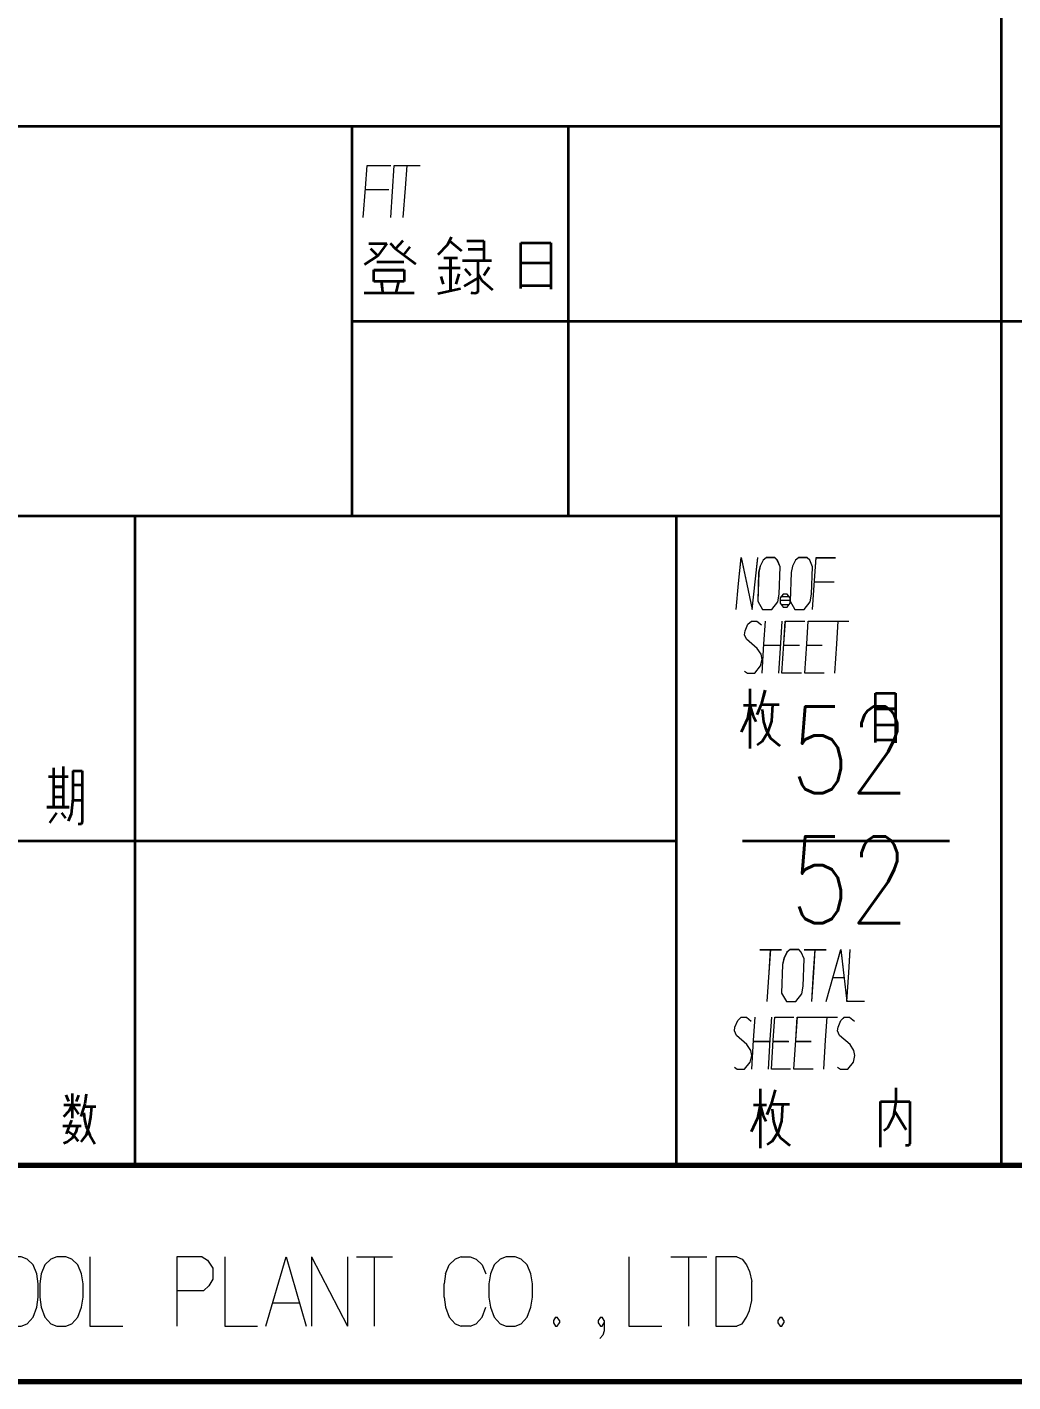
# Model space of a CAD drawing. Header units: millimetres. Extents: x 1333 to 104182, y -62616 to -5704.
# Drawn here: x 51334.1 to 51379.6, y -62616.3 to -62553.7 of the extents above; entities that cross this region are included whole.
import ezdxf
from ezdxf.enums import TextEntityAlignment as Align

# ---------------------------------------------------------------- set-up
doc = ezdxf.new("R2010")
doc.units = ezdxf.units.MM
doc.header["$LTSCALE"] = 0.5
for name, color, linetype in [('08', 1, 'Continuous'), ('11', 3, 'Continuous'), ('SHM_LABEL', 40, 'Continuous')]:
    doc.layers.add(name, color=color, linetype=linetype)
doc.styles.add('KAI', font='simplex.shx', dxfattribs={"width": 0.8, "bigfont": 'extfont.shx'})

# ---------------------------------------------------------------- blocks, each defined once
blk = doc.blocks.new('A$C32A078D3')
at = {"color": 7, "lineweight": 13}
for points in [[(-70.689, 5.774), (-70.965, 5.67), (-71.242, 5.412), (-71.415, 4.999), (-71.484, 4.535), (-71.484, 3.916), (-71.415, 3.451), (-71.242, 2.986), (-70.965, 2.677), (-70.689, 2.574), (-70.274, 2.574), (-69.997, 2.677), (-69.72, 2.986), (-69.548, 3.451), (-69.478, 3.916), (-69.478, 4.535), (-69.548, 4.999), (-69.72, 5.412), (-69.997, 5.67), (-70.274, 5.774)], [(-68.614, 5.774), (-68.891, 5.67), (-69.167, 5.412), (-69.34, 4.999), (-69.409, 4.535), (-69.409, 3.916), (-69.34, 3.451), (-69.167, 2.986), (-68.891, 2.677), (-68.614, 2.574), (-68.199, 2.574), (-67.922, 2.677), (-67.646, 2.986), (-67.473, 3.451), (-67.404, 3.916), (-67.404, 4.535), (-67.473, 4.999), (-67.646, 5.412), (-67.922, 5.67), (-68.199, 5.774)], [(-47.865, 5.774), (-48.142, 5.67), (-48.419, 5.412), (-48.592, 4.999), (-48.661, 4.535), (-48.661, 3.916), (-48.592, 3.451), (-48.419, 2.986), (-48.142, 2.677), (-47.865, 2.574), (-47.451, 2.574), (-47.174, 2.677), (-46.897, 2.986), (-46.724, 3.451), (-46.655, 3.916), (-46.655, 4.535), (-46.724, 4.999), (-46.897, 5.412), (-47.174, 5.67), (-47.451, 5.774)]]:
    blk.add_lwpolyline(points, close=True, dxfattribs=at)
for points in [[(-67.092, 5.774), (-67.092, 2.574), (-65.571, 2.574)], [(-61.905, 5.774), (-63.081, 5.774)], [(-63.081, 5.774), (-63.081, 2.574)], [(-61.905, 5.774), (-61.663, 5.619), (-61.421, 5.257), (-61.421, 4.741), (-61.594, 4.432), (-61.836, 4.225)], [(-60.868, 5.774), (-60.868, 2.574), (-59.346, 2.574)], [(-58.966, 2.574), (-58.032, 5.774), (-57.099, 2.574)], [(-56.856, 5.774), (-56.856, 2.574)], [(-56.856, 5.774), (-55.197, 2.574)], [(-55.197, 5.774), (-55.197, 2.574)], [(-54.782, 5.774), (-53.122, 5.774)], [(-53.952, 2.574), (-53.952, 5.774)], [(-50.494, 5.412), (-50.217, 5.67)], [(-49.94, 5.774), (-50.217, 5.67)], [(-49.94, 5.774), (-49.525, 5.774)], [(-49.525, 5.774), (-49.249, 5.67), (-48.972, 5.412), (-48.799, 4.999)], [(-42.194, 5.774), (-42.194, 2.574), (-40.673, 2.574)], [(-40.258, 5.774), (-38.598, 5.774)], [(-39.428, 2.574), (-39.428, 5.774)], [(-37.215, 5.774), (-38.183, 5.774), (-38.183, 2.574)], [(-37.215, 5.774), (-36.973, 5.67), (-36.765, 5.412), (-36.627, 5.103), (-36.523, 4.638)], [(-50.667, 4.999), (-50.494, 5.412)], [(-50.667, 4.999), (-50.736, 4.535)], [(-50.736, 3.916), (-50.736, 4.535)], [(-36.523, 3.761), (-36.523, 4.638)], [(-63.081, 4.225), (-61.836, 4.225)], [(-50.736, 3.916), (-50.667, 3.451)], [(-37.249, 2.574), (-36.973, 2.677), (-36.765, 2.986), (-36.627, 3.296), (-36.523, 3.761)], [(-58.655, 3.657), (-57.41, 3.657)], [(-50.667, 3.451), (-50.494, 2.986)], [(-49.525, 2.574), (-49.249, 2.677), (-48.972, 2.986), (-48.799, 3.451)], [(-50.494, 2.986), (-50.217, 2.677)], [(-50.217, 2.677), (-49.94, 2.574)], [(-49.525, 2.574), (-49.94, 2.574)], [(-45.583, 2.986), (-45.687, 2.832)], [(-45.687, 2.832), (-45.687, 2.728)], [(-45.687, 2.728), (-45.583, 2.574)], [(-45.583, 2.986), (-45.514, 2.986)], [(-45.583, 2.574), (-45.514, 2.574)], [(-45.41, 2.832), (-45.514, 2.986)], [(-45.514, 2.574), (-45.41, 2.728)], [(-45.41, 2.832), (-45.41, 2.728)], [(-43.508, 2.986), (-43.612, 2.832)], [(-43.612, 2.832), (-43.612, 2.728)], [(-43.612, 2.728), (-43.508, 2.574)], [(-43.508, 2.986), (-43.439, 2.986)], [(-43.508, 2.574), (-43.439, 2.574)], [(-43.335, 2.832), (-43.439, 2.986)], [(-43.439, 2.574), (-43.335, 2.728)], [(-43.335, 2.832), (-43.335, 2.367)], [(-38.183, 2.574), (-37.215, 2.574)], [(-35.209, 2.986), (-35.313, 2.832)], [(-35.313, 2.832), (-35.313, 2.728)], [(-35.313, 2.728), (-35.209, 2.574)], [(-35.209, 2.986), (-35.14, 2.986)], [(-35.209, 2.574), (-35.14, 2.574)], [(-35.036, 2.832), (-35.14, 2.986)], [(-35.14, 2.574), (-35.036, 2.728)], [(-35.036, 2.832), (-35.036, 2.728)], [(-43.335, 2.367), (-43.405, 2.161), (-43.543, 2.006)]]:
    blk.add_lwpolyline(points, dxfattribs=at)
blk = doc.blocks.new('999')
at = {"color": 7, "lineweight": 35}
for p, q in [((75849.98, -11451.12), (75849.98, -11913.12)), ((75849.98, -11769.12), (75474.98, -11769.12)), ((75759.98, -11796.12), (75854.48, -11796.12)), ((75804.98, -11823.12), (75475.51, -11823.12)), ((75729.98, -11913.12), (75729.98, -11823.12)), ((75804.98, -11913.12), (75804.98, -11823.12)), ((75684.98, -11868.12), (75804.98, -11868.12)), ((75894.98, -11913.12), (75114.98, -11913.12))]:
    blk.add_line(p, q, dxfattribs=at)
at = {"color": 7, "lineweight": 35, "ltscale": 0.45}
for p, q in [((75759.98, -11769.12), (75759.98, -11823.12)), ((75789.98, -11769.12), (75789.98, -11823.12))]:
    blk.add_line(p, q, dxfattribs=at)
at = {"color": 7, "lineweight": 35, "ltscale": 0.009849}
blk.add_line((75773.77, -11784.47), (75773.25, -11785.53), dxfattribs=at)
at = {"color": 7, "lineweight": 35, "ltscale": 0.020947}
for p, q in [((75762.33, -11785.36), (75764.84, -11785.36)), ((75816.71, -11849.24), (75819.22, -11849.24)), ((75818.11, -11904.64), (75820.62, -11904.64))]:
    blk.add_line(p, q, dxfattribs=at)
at = {"color": 7, "lineweight": 35, "ltscale": 0.012214}
blk.add_line((75762.58, -11786.03), (75763.61, -11787.06), dxfattribs=at)
at = {"color": 7, "lineweight": 35, "ltscale": 0.017522}
blk.add_line((75764.84, -11785.36), (75763.61, -11787.06), dxfattribs=at)
at = {"color": 7, "lineweight": 35, "ltscale": 0.008882}
blk.add_line((75765.31, -11785.28), (75766.03, -11786.08), dxfattribs=at)
at = {"color": 7, "lineweight": 35, "ltscale": 0.012369}
blk.add_line((75767.04, -11784.99), (75766.03, -11786.08), dxfattribs=at)
at = {"color": 7, "lineweight": 35, "ltscale": 0.029104}
blk.add_line((75766.03, -11786.08), (75768.84, -11788.15), dxfattribs=at)
at = {"color": 7, "lineweight": 35, "ltscale": 0.011868}
blk.add_line((75768.02, -11785.78), (75767.17, -11786.92), dxfattribs=at)
at = {"color": 7, "lineweight": 35, "ltscale": 0.015988}
blk.add_line((75773.25, -11785.53), (75771.89, -11786.89), dxfattribs=at)
at = {"color": 7, "lineweight": 35, "ltscale": 0.018018}
blk.add_line((75773.51, -11784.99), (75775.19, -11786.35), dxfattribs=at)
at = {"color": 7, "lineweight": 35, "ltscale": 0.019714}
blk.add_line((75775.93, -11784.99), (75778.3, -11784.99), dxfattribs=at)
at = {"color": 7, "lineweight": 35, "ltscale": 0.018274}
for p, q in [((75776.11, -11786.12), (75778.3, -11786.12)), ((75721.32, -11862.26), (75721.11, -11864.44))]:
    blk.add_line(p, q, dxfattribs=at)
at = {"color": 7, "lineweight": 35, "ltscale": 0.022021}
blk.add_line((75778.3, -11784.99), (75778.3, -11787.63), dxfattribs=at)
at = {"color": 7, "lineweight": 35, "ltscale": 0.052899}
blk.add_line((75783.4, -11791.58), (75783.4, -11785.23), dxfattribs=at)
at = {"color": 7, "lineweight": 35, "ltscale": 0.034705}
for p, q in [((75783.4, -11785.23), (75787.57, -11785.23)), ((75783.4, -11788), (75787.57, -11788)), ((75783.4, -11791.16), (75787.57, -11791.16))]:
    blk.add_line(p, q, dxfattribs=at)
at = {"color": 7, "lineweight": 35, "ltscale": 0.053516}
blk.add_line((75787.57, -11785.23), (75787.57, -11791.66), dxfattribs=at)
at = {"color": 7, "lineweight": 35, "ltscale": 0.018302}
blk.add_line((75763.61, -11787.06), (75761.76, -11788.25), dxfattribs=at)
at = {"color": 7, "lineweight": 35, "ltscale": 0.031433}
blk.add_line((75763.44, -11787.88), (75767.21, -11787.88), dxfattribs=at)
at = {"color": 7, "lineweight": 35, "ltscale": 0.016016}
blk.add_line((75772.73, -11787.33), (75774.65, -11787.33), dxfattribs=at)
at = {"color": 7, "lineweight": 35, "ltscale": 0.037256}
blk.add_line((75773.64, -11787.33), (75773.64, -11791.81), dxfattribs=at)
at = {"color": 7, "lineweight": 35, "ltscale": 0.033472}
blk.add_line((75775.34, -11787.68), (75779.36, -11787.68), dxfattribs=at)
at = {"color": 7, "lineweight": 35, "ltscale": 0.036639}
blk.add_line((75777.44, -11787.68), (75777.44, -11792.08), dxfattribs=at)
at = {"color": 7, "lineweight": 35, "ltscale": 0.013379}
blk.add_line((75763.05, -11790.62), (75763.05, -11789.01), dxfattribs=at)
at = {"color": 7, "lineweight": 35, "ltscale": 0.03512}
for p, q in [((75763.05, -11789.01), (75767.26, -11789.01)), ((75767.26, -11790.59), (75763.05, -11790.59))]:
    blk.add_line(p, q, dxfattribs=at)
at = {"color": 7, "lineweight": 35, "ltscale": 0.013174}
blk.add_line((75767.26, -11789.01), (75767.26, -11790.59), dxfattribs=at)
at = {"color": 7, "lineweight": 35, "ltscale": 0.024854}
blk.add_line((75772.02, -11788.69), (75775, -11788.69), dxfattribs=at)
at = {"color": 7, "lineweight": 35, "ltscale": 0.009505}
blk.add_line((75772.31, -11789.9), (75772.66, -11790.99), dxfattribs=at)
at = {"color": 7, "lineweight": 35, "ltscale": 0.012185}
blk.add_line((75774.8, -11789.56), (75774.41, -11790.97), dxfattribs=at)
at = {"color": 7, "lineweight": 35, "ltscale": 0.018228}
blk.add_line((75775.54, -11791.24), (75777.44, -11790.15), dxfattribs=at)
at = {"color": 7, "lineweight": 35, "ltscale": 0.009605}
blk.add_line((75775.64, -11788.87), (75776.43, -11789.71), dxfattribs=at)
at = {"color": 7, "lineweight": 35, "ltscale": 0.010128}
blk.add_line((75777.44, -11789.46), (75778.03, -11790.52), dxfattribs=at)
at = {"color": 7, "lineweight": 35, "ltscale": 0.011126}
blk.add_line((75779.04, -11788.64), (75778.3, -11789.76), dxfattribs=at)
at = {"color": 7, "lineweight": 35, "ltscale": 0.057703}
blk.add_line((75761.72, -11792.18), (75768.64, -11792.18), dxfattribs=at)
at = {"color": 7, "lineweight": 35, "ltscale": 0.012615}
blk.add_line((75764.08, -11790.59), (75764.23, -11792.1), dxfattribs=at)
at = {"color": 7, "lineweight": 35, "ltscale": 0.013483}
blk.add_line((75766.45, -11790.59), (75766.1, -11792.18), dxfattribs=at)
at = {"color": 7, "lineweight": 35, "ltscale": 0.026672}
blk.add_line((75771.92, -11792.25), (75775.05, -11791.58), dxfattribs=at)
at = {"color": 7, "lineweight": 35, "ltscale": 0.003221}
blk.add_line((75777.44, -11792.08), (75777.09, -11792.25), dxfattribs=at)
at = {"color": 7, "lineweight": 35, "ltscale": 0.015901}
blk.add_line((75778.03, -11790.52), (75779.48, -11791.76), dxfattribs=at)
at = {"color": 7, "lineweight": 35, "ltscale": 0.004742}
blk.add_line((75777.09, -11792.25), (75776.53, -11792.2), dxfattribs=at)
at = {"color": 7, "lineweight": 35, "ltscale": 0.375}
blk.add_line((75849.98, -11823.12), (75804.98, -11823.12), dxfattribs=at)
at = {"color": 7, "lineweight": 35, "ltscale": 0.068576}
for p, q in [((75815.15, -11847.08), (75815.15, -11855.31)), ((75816.55, -11902.48), (75816.55, -11910.71))]:
    blk.add_line(p, q, dxfattribs=at)
at = {"color": 7, "lineweight": 35, "ltscale": 0.017161}
blk.add_line((75817.24, -11847.25), (75816.71, -11849.24), dxfattribs=at)
at = {"color": 7, "lineweight": 35, "ltscale": 0.023145}
for p, q in [((75832.56, -11847.65), (75835.34, -11847.65)), ((75832.56, -11849.81), (75835.34, -11849.81)), ((75832.56, -11852.07), (75835.34, -11852.07)), ((75832.56, -11854.13), (75835.34, -11854.13))]:
    blk.add_line(p, q, dxfattribs=at)
at = {"color": 7, "lineweight": 35, "ltscale": 0.057181}
blk.add_line((75832.56, -11854.51), (75832.56, -11847.65), dxfattribs=at)
at = {"color": 7, "lineweight": 35, "ltscale": 0.057581}
blk.add_line((75835.34, -11847.65), (75835.34, -11854.56), dxfattribs=at)
at = {"color": 7, "lineweight": 35, "ltscale": 0.014966}
for p, q in [((75814.27, -11849.31), (75816.06, -11849.31)), ((75815.66, -11904.71), (75817.46, -11904.71))]:
    blk.add_line(p, q, dxfattribs=at)
at = {"color": 7, "lineweight": 35, "ltscale": 0.015843}
for p, q in [((75815.15, -11849.31), (75814.82, -11851.18)), ((75816.55, -11904.71), (75816.21, -11906.58))]:
    blk.add_line(p, q, dxfattribs=at)
at = {"color": 7, "lineweight": 35, "ltscale": 0.013344}
blk.add_line((75815.15, -11849.31), (75815.61, -11850.84), dxfattribs=at)
at = {"color": 7, "lineweight": 35, "ltscale": 0.012994}
blk.add_line((75816.71, -11849.24), (75816.11, -11850.68), dxfattribs=at)
at = {"color": 7, "lineweight": 35, "ltscale": 0.014287}
blk.add_line((75816.83, -11849.93), (75817.02, -11851.64), dxfattribs=at)
at = {"color": 7, "lineweight": 35, "ltscale": 0.019431}
for p, q in [((75818.27, -11849.24), (75818.12, -11851.56)), ((75819.66, -11904.64), (75819.52, -11906.97))]:
    blk.add_line(p, q, dxfattribs=at)
at = {"color": 7, "lineweight": 35, "ltscale": 0.017255}
for p, q in [((75814.82, -11851.18), (75813.93, -11853.05)), ((75816.21, -11906.58), (75815.33, -11908.46))]:
    blk.add_line(p, q, dxfattribs=at)
at = {"color": 7, "lineweight": 35, "ltscale": 0.006882}
blk.add_line((75815.61, -11850.84), (75815.97, -11851.59), dxfattribs=at)
at = {"color": 7, "lineweight": 35, "ltscale": 0.010301}
blk.add_line((75817.02, -11851.64), (75817.4, -11852.81), dxfattribs=at)
at = {"color": 7, "lineweight": 35, "ltscale": 0.01408}
for p, q in [((75818.12, -11851.56), (75817.6, -11853.17)), ((75819.52, -11906.97), (75819, -11908.58))]:
    blk.add_line(p, q, dxfattribs=at)
at = {"color": 7, "lineweight": 35, "ltscale": 0.01189}
for p, q in [((75817.6, -11853.17), (75816.83, -11854.37)), ((75819, -11908.58), (75818.23, -11909.78))]:
    blk.add_line(p, q, dxfattribs=at)
at = {"color": 7, "lineweight": 35, "ltscale": 0.010289}
for p, q in [((75817.4, -11852.81), (75818, -11853.89)), ((75818.8, -11908.22), (75819.4, -11909.3))]:
    blk.add_line(p, q, dxfattribs=at)
at = {"color": 7, "lineweight": 35, "ltscale": 0.013902}
for p, q in [((75818, -11853.89), (75819.3, -11854.95)), ((75819.4, -11909.3), (75820.69, -11910.35))]:
    blk.add_line(p, q, dxfattribs=at)
at = {"color": 7, "lineweight": 35, "ltscale": 0.006873}
for p, q in [((75816.83, -11854.37), (75816.16, -11854.85)), ((75818.23, -11909.78), (75817.56, -11910.26))]:
    blk.add_line(p, q, dxfattribs=at)
at = {"color": 7, "lineweight": 35, "ltscale": 0.046893}
blk.add_line((75719.98, -11857.81), (75719.98, -11863.44), dxfattribs=at)
at = {"color": 7, "lineweight": 35, "ltscale": 0.022729}
blk.add_line((75717.98, -11859.23), (75720.7, -11859.23), dxfattribs=at)
at = {"color": 7, "lineweight": 35, "ltscale": 0.045142}
blk.add_line((75718.65, -11857.99), (75718.65, -11863.41), dxfattribs=at)
at = {"color": 7, "lineweight": 35, "ltscale": 0.011035}
for p, q in [((75721.32, -11858.44), (75722.64, -11858.44)), ((75721.32, -11860.38), (75722.64, -11860.38))]:
    blk.add_line(p, q, dxfattribs=at)
at = {"color": 7, "lineweight": 35, "ltscale": 0.031802}
blk.add_line((75721.32, -11858.44), (75721.32, -11862.26), dxfattribs=at)
at = {"color": 7, "lineweight": 35, "ltscale": 0.058078}
blk.add_line((75722.64, -11858.44), (75722.64, -11865.41), dxfattribs=at)
at = {"color": 7, "lineweight": 35, "ltscale": 0.011023}
for p, q in [((75718.65, -11860.62), (75719.98, -11860.62)), ((75718.65, -11862.02), (75719.98, -11862.02))]:
    blk.add_line(p, q, dxfattribs=at)
at = {"color": 7, "lineweight": 35, "ltscale": 0.025818}
blk.add_line((75717.75, -11863.44), (75720.85, -11863.44), dxfattribs=at)
at = {"color": 7, "lineweight": 35, "ltscale": 0.011206}
blk.add_line((75721.29, -11862.48), (75722.64, -11862.48), dxfattribs=at)
at = {"color": 7, "lineweight": 35, "ltscale": 0.014197}
blk.add_line((75719.07, -11864.23), (75718.09, -11865.62), dxfattribs=at)
at = {"color": 7, "lineweight": 35, "ltscale": 0.007705}
blk.add_line((75719.75, -11864.26), (75720.3, -11865.01), dxfattribs=at)
at = {"color": 7, "lineweight": 35, "ltscale": 0.008758}
blk.add_line((75721.11, -11864.44), (75720.7, -11865.41), dxfattribs=at)
at = {"color": 7, "lineweight": 35, "ltscale": 0.003533}
blk.add_line((75722.64, -11865.41), (75722.53, -11865.82), dxfattribs=at)
at = {"color": 7, "lineweight": 35, "ltscale": 0.003796}
blk.add_line((75722.53, -11865.82), (75722.07, -11865.82), dxfattribs=at)
at = {"color": 7, "lineweight": 35, "ltscale": 0.239099}
blk.add_line((75814.11, -11868.12), (75842.8, -11868.12), dxfattribs=at)
at = {"color": 7, "lineweight": 35, "ltscale": 0.017167}
blk.add_line((75818.63, -11902.65), (75818.11, -11904.64), dxfattribs=at)
at = {"color": 7, "lineweight": 35, "ltscale": 0.016013}
blk.add_line((75835.39, -11902.35), (75835.39, -11904.27), dxfattribs=at)
at = {"color": 7, "lineweight": 35, "ltscale": 0.019482}
blk.add_line((75720.07, -11904.74), (75722.41, -11904.74), dxfattribs=at)
at = {"color": 7, "lineweight": 35, "ltscale": 0.008164}
blk.add_line((75720.35, -11903.33), (75720.74, -11904.23), dxfattribs=at)
at = {"color": 7, "lineweight": 35, "ltscale": 0.008049}
blk.add_line((75721.25, -11904.74), (75720.77, -11905.58), dxfattribs=at)
at = {"color": 7, "lineweight": 35, "ltscale": 0.028311}
blk.add_line((75721.25, -11903.17), (75721.25, -11906.57), dxfattribs=at)
at = {"color": 7, "lineweight": 35, "ltscale": 0.012939}
blk.add_line((75721.25, -11904.74), (75722.12, -11906.03), dxfattribs=at)
at = {"color": 7, "lineweight": 35, "ltscale": 0.0079}
blk.add_line((75722.12, -11903.36), (75721.78, -11904.24), dxfattribs=at)
at = {"color": 7, "lineweight": 35, "ltscale": 0.015129}
blk.add_line((75722.98, -11904.6), (75722.46, -11906.34), dxfattribs=at)
at = {"color": 7, "lineweight": 35, "ltscale": 0.011243}
blk.add_line((75723.18, -11903.26), (75722.98, -11904.6), dxfattribs=at)
at = {"color": 7, "lineweight": 35, "ltscale": 0.013341}
blk.add_line((75816.55, -11904.71), (75817, -11906.25), dxfattribs=at)
at = {"color": 7, "lineweight": 35, "ltscale": 0.012989}
blk.add_line((75818.11, -11904.64), (75817.51, -11906.08), dxfattribs=at)
at = {"color": 7, "lineweight": 35, "ltscale": 0.034058}
blk.add_line((75833.23, -11904.27), (75837.32, -11904.27), dxfattribs=at)
at = {"color": 7, "lineweight": 35, "ltscale": 0.052502}
blk.add_line((75833.23, -11910.57), (75833.23, -11904.27), dxfattribs=at)
at = {"color": 7, "lineweight": 35, "ltscale": 0.017097}
blk.add_line((75835.39, -11904.27), (75835.06, -11906.29), dxfattribs=at)
at = {"color": 7, "lineweight": 35, "ltscale": 0.048779}
blk.add_line((75837.32, -11904.27), (75837.32, -11910.12), dxfattribs=at)
at = {"color": 7, "lineweight": 35, "ltscale": 0.009044}
blk.add_line((75720.77, -11905.58), (75720.03, -11906.37), dxfattribs=at)
at = {"color": 7, "lineweight": 35, "ltscale": 0.007281}
blk.add_line((75722.84, -11905.82), (75722.94, -11906.69), dxfattribs=at)
at = {"color": 7, "lineweight": 35, "ltscale": 0.01366}
blk.add_line((75722.88, -11904.95), (75724.52, -11904.95), dxfattribs=at)
at = {"color": 7, "lineweight": 35, "ltscale": 0.007429}
blk.add_line((75722.94, -11906.69), (75723.14, -11907.56), dxfattribs=at)
at = {"color": 7, "lineweight": 35, "ltscale": 0.009991}
blk.add_line((75723.77, -11906.43), (75723.56, -11907.61), dxfattribs=at)
at = {"color": 7, "lineweight": 35, "ltscale": 0.012385}
blk.add_line((75723.93, -11904.95), (75723.77, -11906.43), dxfattribs=at)
at = {"color": 7, "lineweight": 35, "ltscale": 0.006887}
blk.add_line((75817, -11906.25), (75817.36, -11906.99), dxfattribs=at)
at = {"color": 7, "lineweight": 35, "ltscale": 0.014284}
blk.add_line((75818.23, -11905.34), (75818.42, -11907.04), dxfattribs=at)
at = {"color": 7, "lineweight": 35, "ltscale": 0.015369}
blk.add_line((75835.06, -11906.29), (75834.21, -11907.93), dxfattribs=at)
at = {"color": 7, "lineweight": 35, "ltscale": 0.025794}
blk.add_line((75835.18, -11905.54), (75836.82, -11908.17), dxfattribs=at)
at = {"color": 7, "lineweight": 35, "ltscale": 0.021021}
blk.add_line((75719.95, -11907.62), (75722.47, -11907.62), dxfattribs=at)
at = {"color": 7, "lineweight": 35, "ltscale": 0.017013}
blk.add_line((75721.16, -11906.85), (75720.43, -11908.76), dxfattribs=at)
at = {"color": 7, "lineweight": 35, "ltscale": 0.007352}
blk.add_line((75720.59, -11908.33), (75721.33, -11908.82), dxfattribs=at)
at = {"color": 7, "lineweight": 35, "ltscale": 0.00816}
blk.add_line((75721.75, -11908.49), (75721.27, -11909.35), dxfattribs=at)
at = {"color": 7, "lineweight": 35, "ltscale": 0.007527}
blk.add_line((75721.99, -11907.62), (75721.75, -11908.49), dxfattribs=at)
at = {"color": 7, "lineweight": 35, "ltscale": 0.012408}
blk.add_line((75723.14, -11907.56), (75723.7, -11908.94), dxfattribs=at)
at = {"color": 7, "lineweight": 35, "ltscale": 0.011169}
blk.add_line((75723.56, -11907.61), (75723.18, -11908.9), dxfattribs=at)
at = {"color": 7, "lineweight": 35, "ltscale": 0.010304}
blk.add_line((75818.42, -11907.04), (75818.8, -11908.22), dxfattribs=at)
at = {"color": 7, "lineweight": 35, "ltscale": 0.005232}
blk.add_line((75834.21, -11907.93), (75833.71, -11908.3), dxfattribs=at)
at = {"color": 7, "lineweight": 35, "ltscale": 0.004694}
blk.add_line((75720.58, -11909.86), (75720.06, -11910.06), dxfattribs=at)
at = {"color": 7, "lineweight": 35, "ltscale": 0.007101}
blk.add_line((75721.27, -11909.35), (75720.58, -11909.86), dxfattribs=at)
at = {"color": 7, "lineweight": 35, "ltscale": 0.009949}
blk.add_line((75721.33, -11908.82), (75722.05, -11909.76), dxfattribs=at)
at = {"color": 7, "lineweight": 35, "ltscale": 0.010044}
blk.add_line((75723.18, -11908.9), (75722.46, -11909.86), dxfattribs=at)
at = {"color": 7, "lineweight": 35, "ltscale": 0.011303}
blk.add_line((75723.7, -11908.94), (75724.39, -11910.11), dxfattribs=at)
at = {"color": 7, "lineweight": 35, "ltscale": 0.003748}
blk.add_line((75837.18, -11910.37), (75836.73, -11910.37), dxfattribs=at)
at = {"color": 7, "lineweight": 35, "ltscale": 0.002398}
blk.add_line((75837.32, -11910.12), (75837.18, -11910.37), dxfattribs=at)
at = {"color": 7, "lineweight": 70}
for p, q in [((75894.98, -11913.12), (73476.98, -11913.12)), ((75924.98, -11943.12), (73401.98, -11943.12))]:
    blk.add_line(p, q, dxfattribs=at)
at = {"color": 7, "lineweight": 35, "ltscale": 0.175}
blk.add_line((75849.98, -11913.12), (75870.98, -11913.12), dxfattribs=at)
at = {"color": 7, "lineweight": 13}
for points in [[(75761.57, -11781.72), (75761.89, -11777.67), (75762.14, -11774.52), (75765.38, -11774.52)], [(75765.38, -11781.72), (75765.63, -11778.12), (75765.87, -11774.52)], [(75765.87, -11774.52), (75769.44, -11774.52)], [(75767.09, -11781.72), (75767.41, -11777.67), (75767.66, -11774.52)], [(75761.89, -11777.85), (75765.14, -11777.85)], [(75813.24, -11836.08), (75813.58, -11832.48), (75813.92, -11828.88), (75814.73, -11832.57), (75815.48, -11836.08), (75815.89, -11832.21), (75816.23, -11828.88)], [(75823.84, -11836.08), (75824.11, -11832.03), (75824.31, -11828.88), (75827.03, -11828.88)], [(75824.11, -11832.21), (75826.83, -11832.21)], [(75820.71, -11834.82), (75819.35, -11834.82)], [(75819.49, -11834.28), (75820.58, -11834.28)], [(75819.49, -11835.36), (75820.58, -11835.36)], [(75814.41, -11844.6), (75814.81, -11844.87), (75815.82, -11844.87), (75816.63, -11843.88), (75816.83, -11842.98), (75816.7, -11842.26), (75816.16, -11841.45), (75814.68, -11840.19), (75814.41, -11839.56), (75814.48, -11839.02), (75814.88, -11838.12), (75815.35, -11837.67), (75816.09, -11837.67), (75816.76, -11838.21)], [(75816.83, -11844.87), (75817.1, -11840.82), (75817.3, -11837.67)], [(75819.59, -11837.67), (75819.39, -11840.73), (75819.12, -11844.87)], [(75822.28, -11844.87), (75819.59, -11844.87), (75819.86, -11840.82), (75820.06, -11837.67), (75822.75, -11837.67)], [(75825.44, -11844.87), (75822.75, -11844.87), (75823.02, -11840.82), (75823.22, -11837.67), (75825.91, -11837.67)], [(75825.91, -11837.67), (75828.86, -11837.67)], [(75826.92, -11844.87), (75827.18, -11840.82), (75827.39, -11837.67)], [(75817.1, -11841), (75819.39, -11841)], [(75819.86, -11841), (75822.01, -11841)], [(75823.02, -11841), (75825.17, -11841)], [(75816.52, -11883.21), (75819.53, -11883.21)], [(75817.55, -11890.41), (75817.82, -11886.36), (75818.03, -11883.21)], [(75822.68, -11883.21), (75825.7, -11883.21)], [(75823.71, -11890.41), (75823.98, -11886.36), (75824.19, -11883.21)], [(75825.7, -11890.41), (75826.72, -11886.81), (75827.75, -11883.21), (75828.16, -11886.81), (75828.57, -11890.41)], [(75831.04, -11890.41), (75828.57, -11890.41), (75828.85, -11886.36), (75829.05, -11883.21)], [(75826.66, -11887.08), (75828.16, -11887.08)], [(75813, -11899.52), (75813.4, -11899.79), (75814.4, -11899.79), (75815.2, -11898.8), (75815.4, -11897.9), (75815.26, -11897.18), (75814.73, -11896.37), (75813.27, -11895.11), (75813, -11894.48), (75813.07, -11893.94), (75813.47, -11893.04), (75813.93, -11892.59), (75814.67, -11892.59), (75815.33, -11893.13)], [(75815.4, -11899.79), (75815.66, -11895.74), (75815.86, -11892.59)], [(75818.12, -11892.59), (75817.92, -11895.65), (75817.66, -11899.79)], [(75820.78, -11899.79), (75818.12, -11899.79), (75818.39, -11895.74), (75818.59, -11892.59), (75821.25, -11892.59)], [(75823.91, -11899.79), (75821.25, -11899.79), (75821.52, -11895.74), (75821.72, -11892.59), (75824.38, -11892.59)], [(75824.38, -11892.59), (75827.3, -11892.59)], [(75825.37, -11899.79), (75825.64, -11895.74), (75825.84, -11892.59)], [(75827.3, -11899.52), (75827.7, -11899.79), (75828.7, -11899.79), (75829.5, -11898.8), (75829.7, -11897.9), (75829.56, -11897.18), (75829.03, -11896.37), (75827.57, -11895.11), (75827.3, -11894.48), (75827.37, -11893.94), (75827.77, -11893.04), (75828.23, -11892.59), (75828.97, -11892.59), (75829.63, -11893.13)], [(75815.66, -11895.92), (75817.92, -11895.92)], [(75818.39, -11895.92), (75820.52, -11895.92)], [(75821.52, -11895.92), (75823.64, -11895.92)]]:
    blk.add_lwpolyline(points, dxfattribs=at)
for points in [[(75818.2, -11836.08), (75819.01, -11835), (75819.22, -11833.92), (75819.35, -11830.14), (75818.95, -11829.24), (75818.61, -11828.88), (75817.38, -11828.88), (75816.98, -11829.24), (75816.57, -11830.05), (75816.36, -11830.95), (75816.23, -11834.91), (75816.91, -11836.08)], [(75822.68, -11836.08), (75823.5, -11835), (75823.7, -11833.92), (75823.84, -11830.14), (75823.43, -11829.24), (75823.09, -11828.88), (75821.87, -11828.88), (75821.46, -11829.24), (75821.05, -11830.05), (75820.85, -11830.95), (75820.71, -11834.91), (75821.39, -11836.08)], [(75819.76, -11835.72), (75820.31, -11835.72), (75820.71, -11835.18), (75820.71, -11834.46), (75820.31, -11833.92), (75819.76, -11833.92), (75819.35, -11834.46), (75819.35, -11835.18)], [(75821.52, -11890.41), (75822.34, -11889.33), (75822.55, -11888.25), (75822.68, -11884.47), (75822.27, -11883.57), (75821.93, -11883.21), (75820.7, -11883.21), (75820.29, -11883.57), (75819.87, -11884.38), (75819.67, -11885.28), (75819.53, -11889.24), (75820.22, -11890.41)]]:
    blk.add_lwpolyline(points, close=True, dxfattribs=at)

msp = doc.modelspace()

# ---------------------------------------------------------------- linework, layer by layer
at = {"color": 7, "lineweight": 35}
for p, q in [((51379.067, -62452.279), (51379.067, -62606.279)), ((51349.067, -62567.279), (51380.567, -62567.279)), ((51364.067, -62576.279), (51254.245, -62576.279)), ((51339.067, -62606.279), (51339.067, -62576.279)), ((51364.067, -62606.279), (51364.067, -62576.279)), ((51324.067, -62591.279), (51364.067, -62591.279)), ((51394.067, -62606.279), (51134.067, -62606.279))]:
    msp.add_line(p, q, dxfattribs=at)
at = {"color": 7, "lineweight": 35, "ltscale": 0.45}
for p, q in [((51349.067, -62558.279), (51349.067, -62576.279)), ((51359.067, -62558.279), (51359.067, -62576.279))]:
    msp.add_line(p, q, dxfattribs=at)
at = {"color": 7, "lineweight": 35, "ltscale": 0.020947}
for p, q in [((51349.851, -62563.692), (51350.689, -62563.692)), ((51367.978, -62584.984), (51368.815, -62584.984)), ((51368.443, -62603.453), (51369.281, -62603.453))]:
    msp.add_line(p, q, dxfattribs=at)
at = {"color": 7, "lineweight": 35, "ltscale": 0.017522}
msp.add_line((51350.689, -62563.692), (51350.278, -62564.26), dxfattribs=at)
at = {"color": 7, "lineweight": 35, "ltscale": 0.008882}
msp.add_line((51350.845, -62563.667), (51351.083, -62563.931), dxfattribs=at)
at = {"color": 7, "lineweight": 35, "ltscale": 0.012369}
msp.add_line((51351.42, -62563.568), (51351.083, -62563.931), dxfattribs=at)
at = {"color": 7, "lineweight": 35, "ltscale": 0.009849}
msp.add_line((51353.663, -62563.395), (51353.49, -62563.749), dxfattribs=at)
at = {"color": 7, "lineweight": 35, "ltscale": 0.018018}
msp.add_line((51353.579, -62563.567), (51354.139, -62564.021), dxfattribs=at)
at = {"color": 7, "lineweight": 35, "ltscale": 0.019714}
msp.add_line((51354.386, -62563.568), (51355.174, -62563.568), dxfattribs=at)
at = {"color": 7, "lineweight": 35, "ltscale": 0.022021}
msp.add_line((51355.174, -62563.568), (51355.174, -62564.449), dxfattribs=at)
at = {"color": 7, "lineweight": 35, "ltscale": 0.052899}
msp.add_line((51356.875, -62565.767), (51356.875, -62563.651), dxfattribs=at)
at = {"color": 7, "lineweight": 35, "ltscale": 0.034705}
for p, q in [((51356.875, -62563.651), (51358.263, -62563.651)), ((51356.875, -62564.573), (51358.263, -62564.573)), ((51356.875, -62565.626), (51358.263, -62565.626))]:
    msp.add_line(p, q, dxfattribs=at)
at = {"color": 7, "lineweight": 35, "ltscale": 0.053516}
msp.add_line((51358.263, -62563.651), (51358.263, -62565.791), dxfattribs=at)
at = {"color": 7, "lineweight": 35, "ltscale": 0.018302}
msp.add_line((51350.278, -62564.26), (51349.662, -62564.655), dxfattribs=at)
at = {"color": 7, "lineweight": 35, "ltscale": 0.012214}
msp.add_line((51349.933, -62563.914), (51350.278, -62564.26), dxfattribs=at)
at = {"color": 7, "lineweight": 35, "ltscale": 0.029104}
msp.add_line((51351.083, -62563.931), (51352.02, -62564.622), dxfattribs=at)
at = {"color": 7, "lineweight": 35, "ltscale": 0.011868}
msp.add_line((51351.749, -62563.832), (51351.464, -62564.212), dxfattribs=at)
at = {"color": 7, "lineweight": 35, "ltscale": 0.015988}
msp.add_line((51353.49, -62563.749), (51353.039, -62564.202), dxfattribs=at)
at = {"color": 7, "lineweight": 35, "ltscale": 0.016016}
msp.add_line((51353.318, -62564.35), (51353.958, -62564.35), dxfattribs=at)
at = {"color": 7, "lineweight": 35, "ltscale": 0.037256}
msp.add_line((51353.622, -62564.35), (51353.622, -62565.841), dxfattribs=at)
at = {"color": 7, "lineweight": 35, "ltscale": 0.018274}
for p, q in [((51354.443, -62563.947), (51355.174, -62563.947)), ((51336.179, -62589.325), (51336.11, -62590.053))]:
    msp.add_line(p, q, dxfattribs=at)
at = {"color": 7, "lineweight": 35, "ltscale": 0.013379}
msp.add_line((51350.089, -62565.445), (51350.089, -62564.91), dxfattribs=at)
at = {"color": 7, "lineweight": 35, "ltscale": 0.03512}
for p, q in [((51350.089, -62564.91), (51351.494, -62564.91)), ((51351.494, -62565.437), (51350.089, -62565.437))]:
    msp.add_line(p, q, dxfattribs=at)
at = {"color": 7, "lineweight": 35, "ltscale": 0.031433}
msp.add_line((51350.221, -62564.532), (51351.478, -62564.532), dxfattribs=at)
at = {"color": 7, "lineweight": 35, "ltscale": 0.013174}
msp.add_line((51351.494, -62564.91), (51351.494, -62565.437), dxfattribs=at)
at = {"color": 7, "lineweight": 35, "ltscale": 0.024854}
msp.add_line((51353.08, -62564.803), (51354.074, -62564.803), dxfattribs=at)
at = {"color": 7, "lineweight": 35, "ltscale": 0.033472}
msp.add_line((51354.189, -62564.466), (51355.528, -62564.466), dxfattribs=at)
at = {"color": 7, "lineweight": 35, "ltscale": 0.009605}
msp.add_line((51354.287, -62564.861), (51354.55, -62565.141), dxfattribs=at)
at = {"color": 7, "lineweight": 35, "ltscale": 0.036639}
msp.add_line((51354.887, -62564.466), (51354.887, -62565.931), dxfattribs=at)
at = {"color": 7, "lineweight": 35, "ltscale": 0.011126}
msp.add_line((51355.421, -62564.787), (51355.174, -62565.157), dxfattribs=at)
at = {"color": 7, "lineweight": 35, "ltscale": 0.012615}
msp.add_line((51350.435, -62565.437), (51350.484, -62565.939), dxfattribs=at)
at = {"color": 7, "lineweight": 35, "ltscale": 0.013483}
msp.add_line((51351.223, -62565.437), (51351.108, -62565.964), dxfattribs=at)
at = {"color": 7, "lineweight": 35, "ltscale": 0.009505}
msp.add_line((51353.178, -62565.207), (51353.293, -62565.569), dxfattribs=at)
at = {"color": 7, "lineweight": 35, "ltscale": 0.012185}
msp.add_line((51354.008, -62565.091), (51353.876, -62565.561), dxfattribs=at)
at = {"color": 7, "lineweight": 35, "ltscale": 0.018228}
msp.add_line((51354.254, -62565.651), (51354.887, -62565.289), dxfattribs=at)
at = {"color": 7, "lineweight": 35, "ltscale": 0.010128}
msp.add_line((51354.887, -62565.058), (51355.084, -62565.413), dxfattribs=at)
at = {"color": 7, "lineweight": 35, "ltscale": 0.015901}
msp.add_line((51355.084, -62565.413), (51355.569, -62565.824), dxfattribs=at)
at = {"color": 7, "lineweight": 35, "ltscale": 0.057703}
msp.add_line((51349.646, -62565.964), (51351.954, -62565.964), dxfattribs=at)
at = {"color": 7, "lineweight": 35, "ltscale": 0.026672}
msp.add_line((51353.047, -62565.989), (51354.09, -62565.767), dxfattribs=at)
at = {"color": 7, "lineweight": 35, "ltscale": 0.004742}
msp.add_line((51354.772, -62565.989), (51354.583, -62565.972), dxfattribs=at)
at = {"color": 7, "lineweight": 35, "ltscale": 0.003221}
msp.add_line((51354.887, -62565.931), (51354.772, -62565.989), dxfattribs=at)
at = {"color": 7, "lineweight": 35, "ltscale": 0.375}
msp.add_line((51379.067, -62576.279), (51364.067, -62576.279), dxfattribs=at)
at = {"color": 7, "lineweight": 35, "ltscale": 0.068576}
for p, q in [((51367.459, -62584.265), (51367.459, -62587.008)), ((51367.924, -62602.733), (51367.924, -62605.476))]:
    msp.add_line(p, q, dxfattribs=at)
at = {"color": 7, "lineweight": 35, "ltscale": 0.017161}
msp.add_line((51368.153, -62584.321), (51367.978, -62584.984), dxfattribs=at)
at = {"color": 7, "lineweight": 35, "ltscale": 0.014966}
for p, q in [((51367.164, -62585.008), (51367.762, -62585.008)), ((51367.629, -62603.477), (51368.228, -62603.477))]:
    msp.add_line(p, q, dxfattribs=at)
at = {"color": 7, "lineweight": 35, "ltscale": 0.015843}
for p, q in [((51367.459, -62585.008), (51367.347, -62585.632)), ((51367.924, -62603.477), (51367.813, -62604.1))]:
    msp.add_line(p, q, dxfattribs=at)
at = {"color": 7, "lineweight": 35, "ltscale": 0.013344}
msp.add_line((51367.459, -62585.008), (51367.61, -62585.52), dxfattribs=at)
at = {"color": 7, "lineweight": 35, "ltscale": 0.012994}
msp.add_line((51367.978, -62584.984), (51367.778, -62585.464), dxfattribs=at)
at = {"color": 7, "lineweight": 35, "ltscale": 0.019431}
for p, q in [((51368.496, -62584.984), (51368.448, -62585.76)), ((51368.961, -62603.453), (51368.914, -62604.228))]:
    msp.add_line(p, q, dxfattribs=at)
at = {"color": 7, "lineweight": 35, "ltscale": 0.023145}
for p, q in [((51373.26, -62584.456), (51374.186, -62584.456)), ((51373.26, -62585.176), (51374.186, -62585.176)), ((51373.26, -62585.928), (51374.186, -62585.928)), ((51373.26, -62586.616), (51374.186, -62586.616))]:
    msp.add_line(p, q, dxfattribs=at)
at = {"color": 7, "lineweight": 35, "ltscale": 0.057181}
msp.add_line((51373.26, -62586.744), (51373.26, -62584.456), dxfattribs=at)
at = {"color": 7, "lineweight": 35, "ltscale": 0.057581}
msp.add_line((51374.186, -62584.456), (51374.186, -62586.76), dxfattribs=at)
at = {"color": 7, "lineweight": 35, "ltscale": 0.017255}
for p, q in [((51367.347, -62585.632), (51367.052, -62586.256)), ((51367.813, -62604.1), (51367.517, -62604.724))]:
    msp.add_line(p, q, dxfattribs=at)
at = {"color": 7, "lineweight": 35, "ltscale": 0.006882}
msp.add_line((51367.61, -62585.52), (51367.73, -62585.768), dxfattribs=at)
at = {"color": 7, "lineweight": 35, "ltscale": 0.014287}
msp.add_line((51368.018, -62585.216), (51368.082, -62585.784), dxfattribs=at)
at = {"color": 7, "lineweight": 35, "ltscale": 0.010301}
msp.add_line((51368.082, -62585.784), (51368.209, -62586.176), dxfattribs=at)
at = {"color": 7, "lineweight": 35, "ltscale": 0.010289}
for p, q in [((51368.209, -62586.176), (51368.409, -62586.536)), ((51368.674, -62604.644), (51368.874, -62605.004))]:
    msp.add_line(p, q, dxfattribs=at)
at = {"color": 7, "lineweight": 35, "ltscale": 0.01408}
for p, q in [((51368.448, -62585.76), (51368.275, -62586.296)), ((51368.914, -62604.228), (51368.741, -62604.764))]:
    msp.add_line(p, q, dxfattribs=at)
at = {"color": 7, "lineweight": 35, "ltscale": 0.006873}
for p, q in [((51368.018, -62586.696), (51367.794, -62586.856)), ((51368.483, -62605.164), (51368.259, -62605.324))]:
    msp.add_line(p, q, dxfattribs=at)
at = {"color": 7, "lineweight": 35, "ltscale": 0.01189}
for p, q in [((51368.275, -62586.296), (51368.018, -62586.696)), ((51368.741, -62604.764), (51368.483, -62605.164))]:
    msp.add_line(p, q, dxfattribs=at)
at = {"color": 7, "lineweight": 35, "ltscale": 0.013902}
for p, q in [((51368.409, -62586.536), (51368.839, -62586.888)), ((51368.874, -62605.004), (51369.305, -62605.356))]:
    msp.add_line(p, q, dxfattribs=at)
at = {"color": 7, "lineweight": 35, "ltscale": 0.045142}
msp.add_line((51335.292, -62587.902), (51335.292, -62589.708), dxfattribs=at)
at = {"color": 7, "lineweight": 35, "ltscale": 0.046893}
msp.add_line((51335.733, -62587.843), (51335.733, -62589.718), dxfattribs=at)
at = {"color": 7, "lineweight": 35, "ltscale": 0.011035}
for p, q in [((51336.179, -62588.053), (51336.621, -62588.053)), ((51336.179, -62588.7), (51336.621, -62588.7))]:
    msp.add_line(p, q, dxfattribs=at)
at = {"color": 7, "lineweight": 35, "ltscale": 0.031802}
msp.add_line((51336.179, -62588.053), (51336.179, -62589.325), dxfattribs=at)
at = {"color": 7, "lineweight": 35, "ltscale": 0.058078}
msp.add_line((51336.621, -62588.053), (51336.621, -62590.376), dxfattribs=at)
at = {"color": 7, "lineweight": 35, "ltscale": 0.022729}
msp.add_line((51335.066, -62588.317), (51335.975, -62588.317), dxfattribs=at)
at = {"color": 7, "lineweight": 35, "ltscale": 0.011023}
for p, q in [((51335.292, -62588.78), (51335.733, -62588.78)), ((51335.292, -62589.244), (51335.733, -62589.244))]:
    msp.add_line(p, q, dxfattribs=at)
at = {"color": 7, "lineweight": 35, "ltscale": 0.025818}
msp.add_line((51334.991, -62589.718), (51336.023, -62589.718), dxfattribs=at)
at = {"color": 7, "lineweight": 35, "ltscale": 0.014197}
msp.add_line((51335.432, -62589.982), (51335.104, -62590.446), dxfattribs=at)
at = {"color": 7, "lineweight": 35, "ltscale": 0.007705}
msp.add_line((51335.658, -62589.993), (51335.841, -62590.241), dxfattribs=at)
at = {"color": 7, "lineweight": 35, "ltscale": 0.011206}
msp.add_line((51336.172, -62589.4), (51336.621, -62589.4), dxfattribs=at)
at = {"color": 7, "lineweight": 35, "ltscale": 0.008758}
msp.add_line((51336.11, -62590.053), (51335.975, -62590.376), dxfattribs=at)
at = {"color": 7, "lineweight": 35, "ltscale": 0.003796}
msp.add_line((51336.584, -62590.512), (51336.432, -62590.512), dxfattribs=at)
at = {"color": 7, "lineweight": 35, "ltscale": 0.003533}
msp.add_line((51336.621, -62590.376), (51336.584, -62590.512), dxfattribs=at)
at = {"color": 7, "lineweight": 35, "ltscale": 0.239099}
msp.add_line((51367.111, -62591.279), (51376.675, -62591.279), dxfattribs=at)
at = {"color": 7, "lineweight": 35, "ltscale": 0.008164}
msp.add_line((51335.858, -62603.014), (51335.987, -62603.314), dxfattribs=at)
at = {"color": 7, "lineweight": 35, "ltscale": 0.028311}
msp.add_line((51336.158, -62602.963), (51336.158, -62604.095), dxfattribs=at)
at = {"color": 7, "lineweight": 35, "ltscale": 0.0079}
msp.add_line((51336.447, -62603.025), (51336.333, -62603.32), dxfattribs=at)
at = {"color": 7, "lineweight": 35, "ltscale": 0.011243}
msp.add_line((51336.802, -62602.994), (51336.735, -62603.439), dxfattribs=at)
at = {"color": 7, "lineweight": 35, "ltscale": 0.017167}
msp.add_line((51368.619, -62602.789), (51368.443, -62603.453), dxfattribs=at)
at = {"color": 7, "lineweight": 35, "ltscale": 0.016013}
msp.add_line((51374.204, -62602.687), (51374.204, -62603.328), dxfattribs=at)
at = {"color": 7, "lineweight": 35, "ltscale": 0.009044}
msp.add_line((51335.998, -62603.764), (51335.75, -62604.028), dxfattribs=at)
at = {"color": 7, "lineweight": 35, "ltscale": 0.019482}
msp.add_line((51335.765, -62603.485), (51336.544, -62603.485), dxfattribs=at)
at = {"color": 7, "lineweight": 35, "ltscale": 0.008049}
msp.add_line((51336.158, -62603.485), (51335.998, -62603.764), dxfattribs=at)
at = {"color": 7, "lineweight": 35, "ltscale": 0.012939}
msp.add_line((51336.158, -62603.485), (51336.447, -62603.914), dxfattribs=at)
at = {"color": 7, "lineweight": 35, "ltscale": 0.015129}
msp.add_line((51336.735, -62603.439), (51336.56, -62604.018), dxfattribs=at)
at = {"color": 7, "lineweight": 35, "ltscale": 0.01366}
msp.add_line((51336.7, -62603.556), (51337.246, -62603.556), dxfattribs=at)
at = {"color": 7, "lineweight": 35, "ltscale": 0.012385}
msp.add_line((51337.05, -62603.556), (51336.999, -62604.049), dxfattribs=at)
at = {"color": 7, "lineweight": 35, "ltscale": 0.013341}
msp.add_line((51367.924, -62603.477), (51368.076, -62603.988), dxfattribs=at)
at = {"color": 7, "lineweight": 35, "ltscale": 0.012989}
msp.add_line((51368.443, -62603.453), (51368.244, -62603.933), dxfattribs=at)
at = {"color": 7, "lineweight": 35, "ltscale": 0.014284}
msp.add_line((51368.483, -62603.685), (51368.547, -62604.252), dxfattribs=at)
at = {"color": 7, "lineweight": 35, "ltscale": 0.034058}
msp.add_line((51373.485, -62603.328), (51374.848, -62603.328), dxfattribs=at)
at = {"color": 7, "lineweight": 35, "ltscale": 0.052502}
msp.add_line((51373.485, -62605.428), (51373.485, -62603.328), dxfattribs=at)
at = {"color": 7, "lineweight": 35, "ltscale": 0.017097}
msp.add_line((51374.204, -62603.328), (51374.095, -62604.003), dxfattribs=at)
at = {"color": 7, "lineweight": 35, "ltscale": 0.025794}
msp.add_line((51374.135, -62603.752), (51374.679, -62604.629), dxfattribs=at)
at = {"color": 7, "lineweight": 35, "ltscale": 0.048779}
msp.add_line((51374.848, -62603.328), (51374.848, -62605.279), dxfattribs=at)
at = {"color": 7, "lineweight": 35, "ltscale": 0.017013}
msp.add_line((51336.126, -62604.188), (51335.884, -62604.824), dxfattribs=at)
at = {"color": 7, "lineweight": 35, "ltscale": 0.007281}
msp.add_line((51336.689, -62603.847), (51336.72, -62604.137), dxfattribs=at)
at = {"color": 7, "lineweight": 35, "ltscale": 0.007429}
msp.add_line((51336.72, -62604.137), (51336.787, -62604.426), dxfattribs=at)
at = {"color": 7, "lineweight": 35, "ltscale": 0.009991}
msp.add_line((51336.999, -62604.049), (51336.926, -62604.442), dxfattribs=at)
at = {"color": 7, "lineweight": 35, "ltscale": 0.006887}
msp.add_line((51368.076, -62603.988), (51368.196, -62604.236), dxfattribs=at)
at = {"color": 7, "lineweight": 35, "ltscale": 0.010304}
msp.add_line((51368.547, -62604.252), (51368.674, -62604.644), dxfattribs=at)
at = {"color": 7, "lineweight": 35, "ltscale": 0.015369}
msp.add_line((51374.095, -62604.003), (51373.813, -62604.549), dxfattribs=at)
at = {"color": 7, "lineweight": 35, "ltscale": 0.021021}
msp.add_line((51335.724, -62604.447), (51336.565, -62604.447), dxfattribs=at)
at = {"color": 7, "lineweight": 35, "ltscale": 0.007101}
msp.add_line((51336.163, -62605.021), (51335.936, -62605.192), dxfattribs=at)
at = {"color": 7, "lineweight": 35, "ltscale": 0.007352}
msp.add_line((51335.938, -62604.682), (51336.183, -62604.845), dxfattribs=at)
at = {"color": 7, "lineweight": 35, "ltscale": 0.00816}
msp.add_line((51336.323, -62604.736), (51336.163, -62605.021), dxfattribs=at)
at = {"color": 7, "lineweight": 35, "ltscale": 0.009949}
msp.add_line((51336.183, -62604.845), (51336.426, -62605.161), dxfattribs=at)
at = {"color": 7, "lineweight": 35, "ltscale": 0.007527}
msp.add_line((51336.405, -62604.447), (51336.323, -62604.736), dxfattribs=at)
at = {"color": 7, "lineweight": 35, "ltscale": 0.010044}
msp.add_line((51336.802, -62604.871), (51336.56, -62605.192), dxfattribs=at)
at = {"color": 7, "lineweight": 35, "ltscale": 0.012408}
msp.add_line((51336.787, -62604.426), (51336.973, -62604.887), dxfattribs=at)
at = {"color": 7, "lineweight": 35, "ltscale": 0.011169}
msp.add_line((51336.926, -62604.442), (51336.802, -62604.871), dxfattribs=at)
at = {"color": 7, "lineweight": 35, "ltscale": 0.011303}
msp.add_line((51336.973, -62604.887), (51337.205, -62605.274), dxfattribs=at)
at = {"color": 7, "lineweight": 35, "ltscale": 0.005232}
msp.add_line((51373.813, -62604.549), (51373.644, -62604.673), dxfattribs=at)
at = {"color": 7, "lineweight": 35, "ltscale": 0.004694}
msp.add_line((51335.936, -62605.192), (51335.76, -62605.259), dxfattribs=at)
at = {"color": 7, "lineweight": 35, "ltscale": 0.003748}
msp.add_line((51374.8, -62605.362), (51374.65, -62605.362), dxfattribs=at)
at = {"color": 7, "lineweight": 35, "ltscale": 0.002398}
msp.add_line((51374.848, -62605.279), (51374.8, -62605.362), dxfattribs=at)
at = {"color": 7, "lineweight": 70}
for p, q in [((51394.067, -62606.279), (50588.067, -62606.279)), ((51404.067, -62616.279), (50563.067, -62616.279))]:
    msp.add_line(p, q, dxfattribs=at)
at = {"color": 7, "lineweight": 35, "ltscale": 0.175}
msp.add_line((51379.067, -62606.279), (51386.067, -62606.279), dxfattribs=at)
at = {"color": 3}
msp.add_lwpolyline([(50563.067, -62022.279), (51404.067, -62022.279), (51404.067, -62616.279), (50563.067, -62616.279)], close=True, dxfattribs=at)
msp.add_lwpolyline([(50563.067, -62022.279), (51404.067, -62022.279), (51404.067, -62616.279), (50563.067, -62616.279)], close=True, dxfattribs=at)
at = {"color": 7, "lineweight": 13}
for points in [[(51349.597, -62562.478), (51349.705, -62561.128), (51349.786, -62560.078), (51350.869, -62560.078)], [(51350.868, -62562.478), (51350.95, -62561.278), (51351.031, -62560.078)], [(51351.437, -62562.478), (51351.545, -62561.128), (51351.626, -62560.078)], [(51366.82, -62580.6), (51366.934, -62579.4), (51367.047, -62578.2), (51367.319, -62579.43), (51367.568, -62580.6), (51367.704, -62579.31), (51367.817, -62578.2)], [(51370.354, -62580.6), (51370.444, -62579.25), (51370.512, -62578.2), (51371.418, -62578.2)], [(51370.444, -62579.31), (51371.35, -62579.31)], [(51368.904, -62580), (51369.267, -62580)], [(51369.312, -62580.18), (51368.859, -62580.18)], [(51368.904, -62580.36), (51369.267, -62580.36)], [(51367.211, -62583.439), (51367.345, -62583.529), (51367.682, -62583.529), (51367.95, -62583.199), (51368.018, -62582.899), (51367.973, -62582.659), (51367.794, -62582.389), (51367.301, -62581.969), (51367.211, -62581.759), (51367.233, -62581.579), (51367.368, -62581.279), (51367.525, -62581.129), (51367.771, -62581.129), (51367.995, -62581.309)], [(51368.018, -62583.529), (51368.107, -62582.179), (51368.175, -62581.129)], [(51368.937, -62581.129), (51368.869, -62582.149), (51368.78, -62583.529)], [(51369.833, -62583.529), (51368.937, -62583.529), (51369.026, -62582.179), (51369.093, -62581.129), (51369.99, -62581.129)], [(51370.886, -62583.529), (51369.99, -62583.529), (51370.079, -62582.179), (51370.147, -62581.129), (51371.043, -62581.129)], [(51371.043, -62581.129), (51372.029, -62581.129)], [(51371.379, -62583.529), (51371.469, -62582.179), (51371.536, -62581.129)], [(51368.107, -62582.239), (51368.869, -62582.239)], [(51369.026, -62582.239), (51369.743, -62582.239)], [(51370.079, -62582.239), (51370.797, -62582.239)], [(51367.914, -62596.31), (51368.918, -62596.31)], [(51368.256, -62598.71), (51368.348, -62597.36), (51368.416, -62596.31)], [(51369.969, -62596.31), (51370.973, -62596.31)], [(51370.311, -62598.71), (51370.402, -62597.36), (51370.471, -62596.31)], [(51370.973, -62598.71), (51371.315, -62597.51), (51371.658, -62596.31), (51371.795, -62597.51), (51371.932, -62598.71)], [(51372.754, -62598.71), (51371.932, -62598.71), (51372.023, -62597.36), (51372.092, -62596.31)], [(51371.293, -62597.6), (51371.795, -62597.6)], [(51366.742, -62601.744), (51366.875, -62601.834), (51367.208, -62601.834), (51367.474, -62601.504), (51367.54, -62601.204), (51367.496, -62600.964), (51367.318, -62600.694), (51366.831, -62600.274), (51366.742, -62600.064), (51366.764, -62599.884), (51366.897, -62599.584), (51367.052, -62599.434), (51367.296, -62599.434), (51367.518, -62599.614)], [(51367.54, -62601.834), (51367.629, -62600.484), (51367.695, -62599.434)], [(51368.449, -62599.434), (51368.383, -62600.454), (51368.294, -62601.834)], [(51369.336, -62601.834), (51368.449, -62601.834), (51368.538, -62600.484), (51368.604, -62599.434), (51369.491, -62599.434)], [(51370.378, -62601.834), (51369.491, -62601.834), (51369.58, -62600.484), (51369.646, -62599.434), (51370.533, -62599.434)], [(51370.533, -62599.434), (51371.508, -62599.434)], [(51370.866, -62601.834), (51370.954, -62600.484), (51371.021, -62599.434)], [(51371.508, -62601.744), (51371.642, -62601.834), (51371.974, -62601.834), (51372.24, -62601.504), (51372.307, -62601.204), (51372.262, -62600.964), (51372.085, -62600.694), (51371.597, -62600.274), (51371.508, -62600.064), (51371.531, -62599.884), (51371.664, -62599.584), (51371.819, -62599.434), (51372.063, -62599.434), (51372.284, -62599.614)], [(51367.629, -62600.544), (51368.383, -62600.544)], [(51368.538, -62600.544), (51369.247, -62600.544)], [(51369.58, -62600.544), (51370.289, -62600.544)]]:
    msp.add_lwpolyline(points, dxfattribs=at)
for points in [[(51368.474, -62580.6), (51368.746, -62580.24), (51368.814, -62579.88), (51368.859, -62578.62), (51368.723, -62578.32), (51368.61, -62578.2), (51368.202, -62578.2), (51368.066, -62578.32), (51367.93, -62578.59), (51367.862, -62578.89), (51367.817, -62580.21), (51368.043, -62580.6)], [(51369.969, -62580.6), (51370.24, -62580.24), (51370.308, -62579.88), (51370.354, -62578.62), (51370.218, -62578.32), (51370.105, -62578.2), (51369.697, -62578.2), (51369.561, -62578.32), (51369.425, -62578.59), (51369.357, -62578.89), (51369.312, -62580.21), (51369.538, -62580.6)], [(51368.995, -62580.48), (51369.176, -62580.48), (51369.312, -62580.3), (51369.312, -62580.06), (51369.176, -62579.88), (51368.995, -62579.88), (51368.859, -62580.06), (51368.859, -62580.3)], [(51369.58, -62598.71), (51369.854, -62598.35), (51369.923, -62597.99), (51369.969, -62596.73), (51369.832, -62596.43), (51369.717, -62596.31), (51369.306, -62596.31), (51369.169, -62596.43), (51369.032, -62596.7), (51368.964, -62597), (51368.918, -62598.32), (51369.147, -62598.71)]]:
    msp.add_lwpolyline(points, close=True, dxfattribs=at)
at = {"layer": '11'}
msp.add_lwpolyline([(50563.067, -62022.279), (51404.067, -62022.279), (51404.067, -62616.279), (50563.067, -62616.279)], close=True, dxfattribs=at)
msp.add_lwpolyline([(50563.067, -62022.279), (51404.067, -62022.279), (51404.067, -62616.279), (50563.067, -62616.279)], close=True, dxfattribs=at)

# ---------------------------------------------------------------- block references
msp.add_blockref('A$C32A078D3', (51404.067, -62616.279))
at = {"layer": '08', "color": 55, "xscale": 0.3333333333430346, "yscale": 0.3333333333357587, "zscale": 0.3333333333333333}
msp.add_blockref('999', (26095.741, -58635.239), dxfattribs=at)

# ---------------------------------------------------------------- texts
at = {"layer": 'SHM_LABEL', "style": 'KAI', "width": 0.8}
for p in [(51372.067, -62590.279), (51372.067, -62596.279)]:
    msp.add_text('52', height=4, dxfattribs=at).set_placement(p, align=Align.BOTTOM_CENTER)

doc.saveas('drawing.dxf')
